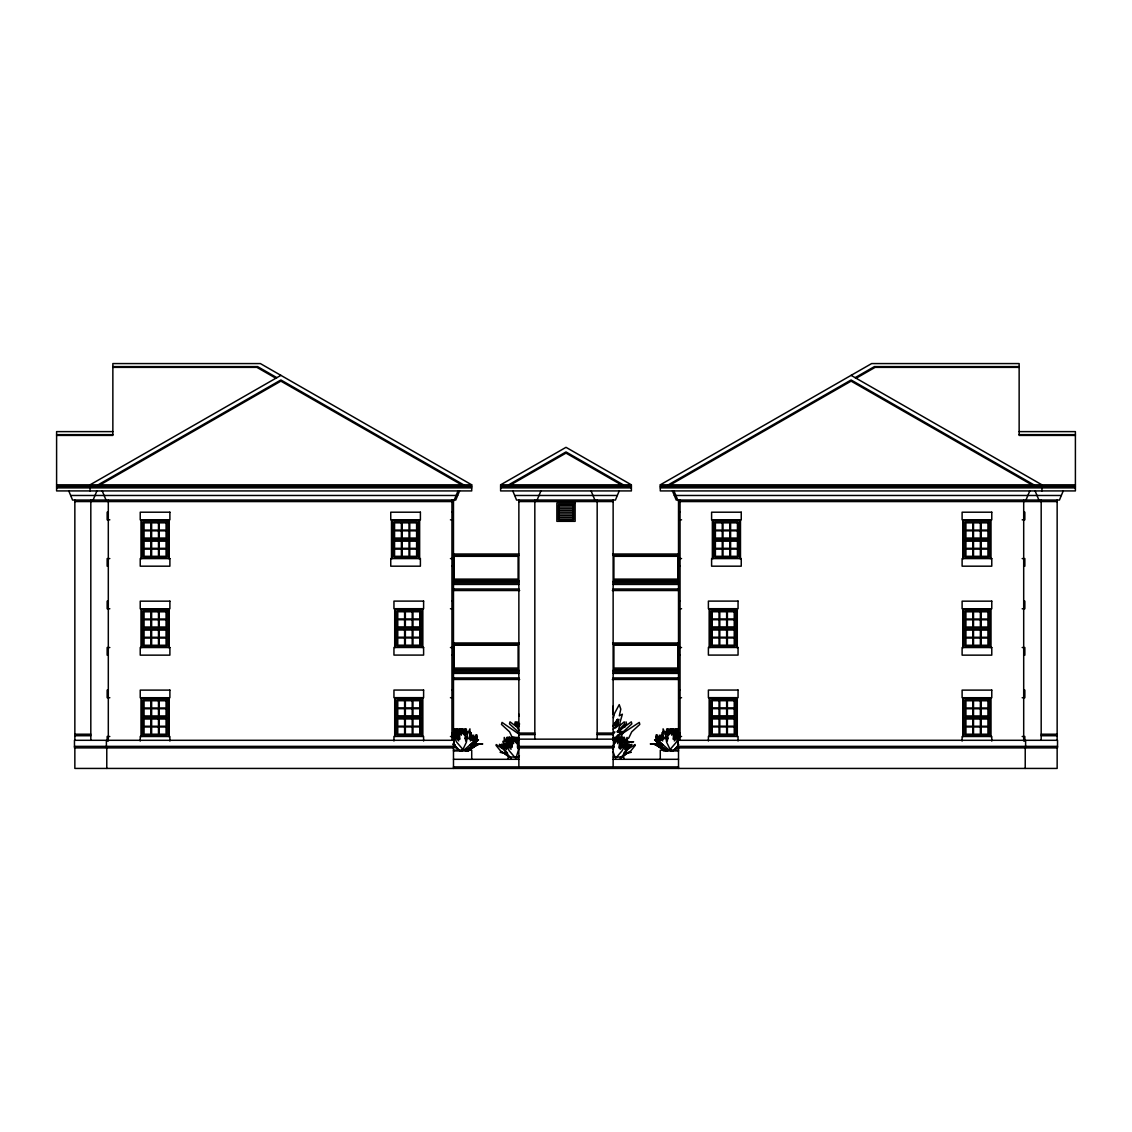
<?xml version="1.0" encoding="UTF-8"?>
<svg xmlns="http://www.w3.org/2000/svg" width="1132" height="1132" viewBox="0 0 1132 1132"><rect width="100%" height="100%" fill="white"/><g stroke="black" fill="none" stroke-linecap="round" stroke-linejoin="round"><path stroke-width="1.5" d="M518.781 747.304C516.885 752.964 519.362 740.767 517.494 747.46L517.749 737.215L516.786 743.639L516.56 737.314L516.022 742.521L514.055 737.314L513.56 743.639L511.367 737.215L511.353 741.686L508.763 737.54L507.914 742.833M623.166 741.403L622.543 737.54L619.954 741.686L619.94 737.215L617.747 743.639L617.237 737.314L615.27 742.521L614.733 737.314L614.52 743.639L613.558 737.215L613.813 747.46L612.893 745.295M510.617 741.05L511.933 747.46L509.867 745.295L511.07 749.271L506.57 744.318L506.443 745.125L509.103 750.601L515.258 757.817M506.174 741.856L506.174 741.05L507.405 741.686L507.433 737.215L508.848 739.889M507.688 741.856L507.688 741.05M518.923 716.245L518.937 714.207M518.569 740.144L517.947 738.899L516.701 740.71L515.867 738.022L514.989 738.828L515.315 740.71L515.527 738.022L516.036 742.521L518.668 737.314L518.838 738.333M470.544 738.078L470.643 736.833L470.148 737.427M663.366 735.673L663.352 738.375L660.975 734.951L661.838 738.446L660.706 736.833L660.564 740.187M470.388 732.291L469.992 738.078L472.921 735.673L473.134 737.342M462.252 729.97L462.351 728.951L463.214 732.475M514.607 738.333L514.706 737.314L514.989 738.149M471.308 738.078L471.436 736.833L470.261 738.446L471.167 734.951L469.752 738.588L473.742 735.177L472.285 738.672L474.181 737.059L473.346 740.158L475.256 740.017L470.205 745.082L482.756 743.922L478.27 744.403L467.275 750.941M462.96 732.347L463.186 729.659L463.681 734.159L466.327 728.951L467.007 735.276L469.936 728.852L469.964 733.324L470.94 732.687L470.954 733.494L469.172 739.097L471.959 736.932L470.332 740.908L476.374 735.956L476.544 736.762L472.978 742.238L464.714 749.455L460.158 750.941L455.092 746.554M613.289 740.144L613.657 738.899L614.407 740.71L614.761 738.022L615.27 742.521M668.757 730.48L668.856 729.659L669.422 731.484M459.323 731.711L459.705 729.885L459.705 731.711M462.507 731.484L462.889 729.659L463.398 732.347L464.445 729.659L465.181 732.347L466.285 730.536L466.837 731.781M511.678 740.073L512.06 738.248L512.57 740.922L513.334 739.111L513.716 740.356M519.05 748.096L516.036 757.817M462.479 731.781L463.512 729.659L464.346 732.347L465.592 730.536L466.214 731.781M514.819 740.144L514.989 738.899M659.899 737.342L660.112 735.673L663.055 738.078L662.574 732.291M663.31 735.899L663.295 738.588L659.305 735.177L660.763 738.672L658.866 737.059L659.687 740.158L657.777 740.017L662.843 745.082L650.277 743.922L657.947 744.615L665.941 749.327M612.992 714.15L613.049 706.142M455.559 734.47L456.408 729.178L457.017 729.999M614.648 739.677L614.888 738.022L615.596 742.521L615.766 738.022L616.431 740.71L617.435 738.899L617.931 740.144M616.473 740.144L616.317 738.899L615.978 740.71L616.049 738.022L616.445 739.847M677.474 735.489L676.625 729.178L673.342 734.371L673.115 730.692L673.328 729.885L673.724 734.371L675.747 729.178L676.271 735.489L678.535 729.065M512.06 740.073L512.598 737.215L513.263 739.889M615.27 739.847L615.766 738.022L615.879 739.677M470.148 736.592L470.445 734.951L469.455 737.597M460.795 729.97L460.979 728.951L461.516 729.786M513.15 738.333L513.334 737.314L513.871 738.149M463.611 731.484L464.049 729.659L464.941 732.347M515.966 739.847L516.532 738.022L516.914 739.677M459.38 729.97L459.592 728.951L461.446 732.475M511.735 738.333L511.947 737.314L512.57 738.149L509.57 731.838L501.49 724.423L502.028 722.4L518.272 733.663M457.3 730.664L457.682 728.852L458.559 731.527M509.655 739.026L510.037 737.215M623.888 741.686L623.859 737.215L622.444 739.889M677.983 733.324L677.955 728.852L676.54 731.527M614.379 739.677L614.761 738.022L615.058 739.847L614.506 738.022L613.77 740.71L613.219 739.904M668.658 730.48L668.856 729.659L669.139 731.484L668.587 729.659L667.852 732.347L666.762 730.536L665.092 734.484M516.602 723.872L517.069 721.848L519.63 723.985M613.502 740.144L613.799 738.899L614.082 739.904M625.034 726.914L625.529 724.848M618.03 739.889L618.695 737.215L619.246 740.073M672.125 731.527L672.79 728.852L673.073 730.664M670.738 732.475L672.436 728.951L671.884 732.56M677.941 739.323L678.691 736.408M666.621 734.484L667.738 730.536L668.488 732.347L668.984 729.659L669.366 734.159L666.72 728.951L666.026 735.276L663.097 728.852L663.069 733.324L662.093 732.687L662.078 733.494L663.861 739.097L661.074 736.932L662.701 740.908L656.673 735.956L656.503 736.762L660.055 742.238L668.333 749.455L672.875 750.941L677.955 746.554M620.52 741.064L621.666 737.54L622.19 743.851L624.44 737.427L624.001 742.818M671.418 732.475L672.564 728.951L673.087 734.244M464.856 731.541L465.153 730.536L465.45 731.781M504.065 748.974L503.556 748.153L505.098 748.309L504.433 745.196L505.947 746.809L504.787 743.314L506.457 745.96L507.985 746.738L507.985 744.035L510.348 746.441L510.023 740.653L512.032 743.894L513.871 738.899L514.862 740.71L515.527 738.022L515.697 742.521L516.404 738.149L516.899 740.71L517.508 738.899L517.791 740.144M456.437 730.664L456.988 728.852M508.777 739.026L509.343 737.215M614.393 740.144L614.775 738.899L615.157 739.904M617.577 740.356L617.959 739.111L618.341 740.13M668.474 731.781L668.87 730.536L669.635 732.347M671.672 731.994L672.054 730.748L672.436 731.767M455.913 730.664L456.493 728.852M508.268 739.026L508.834 737.215M619.869 722.966L622.374 714.207L619.317 715.82L620.803 709.156L619.232 704.628L613.785 714.83M620.378 739.889L621.256 737.215L621.638 739.026M475.865 737.427L476.827 736.833L476.077 739.946L477.817 739.79L474.152 743.795L477.817 739.79L475.964 739.946L476.699 736.833L475.015 738.446L476.303 734.951L474.45 737.597M616.119 723.447L617.506 719.344L612.865 725.937M674.474 731.527L673.469 734.229M475.85 736.592L476.43 734.951L474.506 737.597M616.855 722.075L617.803 719.344L614.45 723.645M616.303 738.149L616.586 737.314L616.685 738.333M670.399 729.786L670.682 728.951L670.781 729.97M517.267 739.904L517.649 738.899L518.017 740.144M460.017 734.484L461.516 730.536L462.521 732.347L463.186 729.659L463.342 734.159L464.205 728.951L464.431 735.276L465.393 728.852L465.139 739.097C467.658 730.366 463.483 749.54 467.488 735.956L466.384 742.238L462.196 750.941M460.597 731.767L460.979 730.748L461.375 731.994M617.789 740.922L618.468 737.314L618.086 738.149M93.093 500.047L96.899 490.92M454.229 500.047L458.036 490.92M459.564 490.92L455.757 500.047L72.561 500.047L68.769 490.92M537.106 500.047L540.912 490.92M619.218 490.92L615.426 500.047L516.574 500.047L512.782 490.92M1025.974 500.047L1029.78 490.92M1063.231 490.92L1059.439 500.047L676.243 500.047L672.436 490.92M666.394 731.781L666.96 730.536L667.526 731.541M671.587 732.475L673.441 728.951L673.653 729.97M665.574 734.484L667.441 730.536L668.687 732.347L669.521 729.659L670.399 730.465M620.746 737.555L623.76 731.286L631.84 723.872L631.316 721.848L618.468 731.116M613.403 717.773L614.407 713.655M612.737 740.144L613.36 738.899L614.605 740.71L615.426 738.022L616.049 739.847M615.921 740.356L616.544 739.111L617.166 740.13M619.94 743.299L621.27 740.653L620.959 746.441L623.308 744.035L623.322 746.738L626.52 743.314L625.345 746.809L626.873 745.196L626.208 748.309L627.736 748.153L623.675 753.219L631.189 752.285L627.595 752.766L620.308 758.327M674.035 734.937L675.365 732.291L675.04 738.078L677.403 735.673L677.403 738.375L678.931 737.597M512.272 739.054L512.952 737.314L513.518 738.149M518.074 739.904L518.626 738.899L519.178 740.144M465.507 731.541L466.073 730.536L466.653 731.781M517.862 739.904L518.428 738.899L518.994 740.144M461.785 731.767L462.408 730.748L463.03 731.994M514.749 739.111L513.504 740.922L512.824 737.314L513.206 738.149M617.421 738.149L617.973 737.314L618.157 738.333M671.517 729.786L672.054 728.951L672.238 729.97M617.775 738.149L618.341 737.314L619.629 740.073M619.473 733.479L620.86 731.428L618.992 732.418M474.832 737.597L476.926 734.951L475.468 738.446L477.364 736.833L476.53 739.946L478.44 739.79L473.388 744.856M613.799 725.937L619.048 719.344L615.398 728.074L620.138 724.041L618.072 731.81L620.732 732.418L622.855 731.428L615.129 739.38M619.827 733.479L621.27 731.428L619.331 732.418L616.912 731.81M618.737 738.149L619.346 737.314L619.558 738.333M678.464 737.399L676.285 742.238L670.13 749.455L666.734 750.941L660.168 744.403L657.494 743.922L663.083 744.856M613.233 729.178L618.086 723.872L617.662 721.848L613.02 726.121M613.303 734.031L614.874 731.979L612.766 732.97M625.84 745.762L626.208 744.318M678.818 735.956L674.318 740.908L675.521 736.932L673.455 739.097L674.771 733.494L674.021 728.852L671.828 735.276L671.333 728.951L669.366 734.159L669.861 729.659L670.526 732.347L671.517 730.536L673.031 734.484M616.034 757.817L622.204 750.601L624.85 745.125L624.722 744.318L620.223 749.271L621.44 745.295L619.36 747.46L620.69 741.05M674.502 749.681L678.79 744.615M617.563 731.286L624.708 723.872L624.241 721.848L620.407 725.046M619.162 731.286L626.534 723.872L626.053 721.848M616.204 737.017L618.383 734.654M616.459 737.017L618.709 734.654M628.854 748.096L631.882 744.318L627.836 747.304M517.055 757.817L519.376 755.709M627.807 746.413L629.052 744.318L626.661 746.313M469.455 749.964L477.492 744.403L481.468 743.922L473.176 744.856L481.751 743.922L477.647 744.403L467.771 750.941M628.501 746.413L629.774 744.318L627.312 746.313M467.092 749.327L475.086 744.615L479.572 744.134M674.615 749.681L678.337 746.964M468.705 738.375L469.879 737.597L469.738 735.899M616.133 725.527L618.468 724.041M280.892 375.357L90.051 484.836L90.051 490.92M98.102 484.836L280.892 379.97L463.667 484.836M100.111 484.836L280.892 381.13L461.658 484.836M500.613 484.836L566 447.324L631.387 484.836L631.387 490.92L500.613 490.92L500.613 484.836L631.387 484.836M508.664 484.836L566 451.937L623.336 484.836M510.673 484.836L566 453.097L621.327 484.836M1019.14 431.617L1075.4 431.617L1075.4 490.92L660.281 490.92L660.281 484.836L871.64 363.57L1019.14 363.57L1019.14 435.41L1075.4 435.41M668.333 484.836L851.108 379.97L1033.898 484.836M855.141 377.663L874.413 366.598L1019.14 366.598M670.342 484.836L851.108 381.13L1031.889 484.836M856.146 378.244L875.107 367.362L1019.14 367.362M624.623 740.3L628.713 738.106L631.727 731.838L639.806 724.423L639.283 722.4L620.463 734.767M518.343 724.409L515.782 724.848L518.951 730.465M469.95 744.856L475.553 743.922L472.865 744.403L466.299 750.941L462.917 749.455L456.748 742.238L454.088 736.762L454.215 735.956L458.715 740.908L457.512 736.932L459.592 739.097L458.262 733.494L459.012 728.852L461.205 735.276L461.715 728.951L463.681 734.159L464.191 729.659L464.545 732.347L465.294 730.536L466.412 734.484M627.086 742.153L630.397 741.757L626.93 742.139M627.694 742.153L631.104 741.757L628.034 742.083M627.213 742.436L633.623 741.757L626.916 742.422M112.86 366.598L257.587 366.598L276.859 377.663M112.86 367.362L256.893 367.362L275.854 378.244M112.86 431.617L56.6 431.617L56.6 490.92L471.719 490.92L471.719 484.836L260.36 363.57L112.86 363.57L112.86 435.41L56.6 435.41M56.6 434.646L112.86 434.646M1019.14 434.646L1075.4 434.646M56.6 484.836L471.719 484.836M660.281 484.836L1075.4 484.836M56.6 486.35L471.719 486.35M500.613 486.35L631.387 486.35M660.281 486.35L1075.4 486.35M56.6 487.878L471.719 487.878M500.613 487.878L631.387 487.878M660.281 487.878L1075.4 487.878M70.665 495.476L457.653 495.476M514.678 495.476L617.322 495.476M674.347 495.476L1061.335 495.476M74.853 501.561L453.479 501.561M518.866 501.561L613.134 501.561M678.521 501.561L1057.147 501.561M559.151 507.079L572.849 507.079M559.151 508.777L572.849 508.777M559.151 510.49L572.849 510.49M108.304 512.202L107.158 512.202L107.158 519.814L109.818 519.814M451.951 512.202L453.097 512.202L453.097 519.814L450.437 519.814M559.151 512.202L572.849 512.202M680.049 512.202L678.903 512.202L678.903 519.814L681.563 519.814M1023.696 512.202L1024.842 512.202L1024.842 519.814L1022.182 519.814M559.151 513.914L572.849 513.914M559.151 515.626L572.849 515.626M559.151 517.338L572.849 517.338M418.882 538.818L393.795 538.818L393.795 522.093L417.368 522.093L417.368 538.818M713.118 538.818L738.206 538.818L738.206 522.093L714.632 522.093L714.632 538.818M141.755 540.332L168.371 540.332M392.266 540.332L418.882 540.332M713.118 540.332L739.734 540.332M963.629 540.332L990.245 540.332M453.479 554.015L518.866 554.015M612.596 554.015L678.521 554.015M453.479 555.543L518.866 555.543M613.134 555.543L678.521 555.543M109.818 558.585L107.158 558.585L107.158 566.184L108.304 566.184M450.437 558.585L453.097 558.585L453.097 566.184L451.951 566.184M681.563 558.585L678.903 558.585L678.903 566.184L680.049 566.184M1022.182 558.585L1024.842 558.585L1024.842 566.184L1023.696 566.184M518.98 580.631L454.229 580.631L454.229 581.395M453.479 581.395L518.866 581.395M613.134 581.395L678.521 581.395M453.479 582.909L518.866 582.909M613.134 582.909L678.521 582.909M453.479 584.437L518.866 584.437M613.134 584.437L678.521 584.437M453.479 588.994L518.866 588.994M613.134 588.994L678.521 588.994M453.479 590.522L519.645 590.522M612.355 590.522L678.521 590.522M108.304 601.163L107.158 601.163L107.158 608.761L109.818 608.761M451.951 601.163L453.097 601.163L453.097 608.761L450.437 608.761M680.049 601.163L678.903 601.163L678.903 608.761L681.563 608.761M1023.696 601.163L1024.842 601.163L1024.842 608.761L1022.182 608.761M395.478 629.236L422.08 629.236M709.92 629.236L736.522 629.236M141.755 629.293L168.371 629.293M963.629 629.293L990.245 629.293M453.479 642.976L519.248 642.976M612.596 642.976L678.521 642.976M453.479 644.49L518.866 644.49M613.134 644.49L678.521 644.49M109.818 647.532L107.158 647.532L107.158 655.145L108.304 655.145M450.437 647.532L453.097 647.532L453.097 655.145L451.951 655.145M681.563 647.532L678.903 647.532L678.903 655.145L680.049 655.145M1022.182 647.532L1024.842 647.532L1024.842 655.145L1023.696 655.145M453.479 670.342L518.866 670.342M613.134 670.342L678.521 670.342M453.479 671.87L518.866 671.87M613.134 671.87L678.521 671.87M453.479 673.384L518.866 673.384M613.134 673.384L678.521 673.384M453.479 677.955L518.866 677.955M613.134 677.955L678.521 677.955M453.479 679.469L519.645 679.469M612.355 679.469L678.521 679.469M108.304 690.11L107.158 690.11L107.158 697.722L109.818 697.722M451.951 690.11L453.097 690.11L453.097 697.722L450.437 697.722M680.049 690.11L678.903 690.11L678.903 697.722L681.563 697.722M1023.696 690.11L1024.842 690.11L1024.842 697.722L1022.182 697.722M395.478 718.183L422.08 718.183M709.92 718.183L736.522 718.183M141.755 718.24L168.371 718.24M963.629 718.24L990.245 718.24M451.951 733.069L453.479 733.069M518.866 733.069L534.828 733.069M597.172 733.069L613.134 733.069M678.521 733.069L680.049 733.069M74.853 734.215L90.815 734.215M1041.185 734.215L1057.147 734.215M451.951 734.597L453.479 734.597M518.866 734.597L534.828 734.597M597.172 734.597L613.134 734.597M678.521 734.597L680.049 734.597M74.853 735.729L90.815 735.729M1041.185 735.729L1057.147 735.729M109.818 736.493L107.158 736.493L107.158 741.05M450.437 736.493L454.229 736.493L453.861 744.092M681.563 736.493L677.771 736.493L678.139 744.092M1022.182 736.493L1024.842 736.493L1024.842 741.05M453.861 740.3L74.471 740.3L74.471 747.898L453.861 747.898L453.861 739.154M678.139 740.3L1057.529 740.3L1057.529 747.898L678.139 747.898L678.139 739.154M74.471 746.37L453.861 746.37M518.484 746.37L613.516 746.37M678.139 746.37L1057.529 746.37M453.479 750.176L471.719 750.176L471.719 759.303M678.521 750.176L660.281 750.176L660.281 759.303M453.479 750.941L468.676 750.941L468.676 750.176M678.521 750.941L663.324 750.941L663.324 750.176M518.866 757.025L508.211 757.025L508.211 759.303M613.275 757.025L623.789 757.025L623.789 759.303M453.479 759.303L518.866 759.303M613.134 759.303L678.521 759.303M453.479 766.902L678.521 766.902M452.772 744.545L455.262 744.856M472.469 740.187L472.327 736.833L471.195 738.446L472.058 734.951L469.681 738.375L469.667 735.673M654.763 744.403L665.758 750.941M454.116 737.597L455.63 738.375L455.644 735.673L457.993 738.078L457.668 732.291L459.012 734.937M851.108 375.357L1041.949 484.836L1041.949 490.92M657.168 737.427L656.206 736.833L656.97 739.946L655.216 739.79L659.843 744.856L651.296 743.922L655.386 744.403L663.692 749.964L655.541 744.403L651.579 743.922L659.857 744.856L655.386 739.79L657.069 739.946L656.348 736.833L658.017 738.446L656.617 734.951L658.583 737.597L656.73 734.951L657.282 736.592M664.328 738.375L661.866 734.951L662.772 738.446L661.597 736.833L661.725 738.078M453.564 740.682L454.201 741.12L453.946 739.875M509.527 757.138L500.457 750.827L496.014 745.351L496.226 744.545L503.754 749.483L501.731 745.521L505.212 747.686L502.99 742.083L502.99 741.262L504.221 741.913L504.249 737.427L506.683 741.984L506.853 737.427L509.117 743.851L509.641 737.54L510.773 741.064M453.465 746.059L458.418 749.681L453.168 743.342M516.319 726.518L509.994 721.848L509.471 723.872L517.55 731.286L519.05 734.413M503.471 747.304L499.424 744.318L502.438 748.096M517.89 723.985L515.258 721.848L514.763 723.872L516.617 725.471M505.212 747.304L501.518 744.318L504.278 748.096M505.834 747.304L502.24 744.318L504.914 748.096M506.839 741.913L506.075 741.262L507.447 747.686L505.297 745.521L506.556 749.483L501.901 744.545L501.773 745.351L504.518 750.827L509.81 756.784M659.645 744.856L654.593 739.79L656.503 739.946L655.669 736.833L657.565 738.446L656.107 734.951L658.201 737.597M510.999 758.327L503.698 752.766L500.103 752.285L507.617 753.219L504.957 750.035M670.837 750.941L666.649 742.238L665.545 735.956C669.55 749.54 665.375 730.366 667.894 739.097L667.639 728.852L668.602 735.276L668.828 728.951L669.691 734.159L669.861 729.659L670.073 732.347M519.347 726.136L516.22 722.4L515.895 724.423L518.385 727.621M506.754 746.313L505.098 744.318L505.962 746.413M455.248 738.941L453.578 736.96L455.092 739.323L453.72 733.72L453.734 732.899L454.484 733.55L454.498 729.065L456.762 735.489L457.286 729.178L458.432 732.701M662.885 737.427L662.39 736.833L662.489 738.078M670.639 730.748L671.262 731.767M507.292 742.818L507.914 743.851M612.865 738.899L613.431 739.904M456.507 731.527L455.078 728.852L455.05 733.324M672.705 729.885L673.115 730.692M612.95 748.379L613.431 749.271L612.95 746.13M462.295 732.475L460.611 728.951L461.148 732.56M1035.101 490.92L1038.907 500.047M673.965 490.92L677.771 500.047M591.088 490.92L594.894 500.047M102.22 490.92L106.026 500.047M613.12 738.149L614.11 740.837M612.992 751.478L615.27 757.817M510.914 739.889L511.551 741.757M663.578 737.597L662.602 734.951L662.885 736.592M676.554 728.852L677.12 730.664M622.458 737.215L623.024 739.026M516.914 740.144L516.8 738.022L517.168 739.677M464.559 731.781L464.191 729.659L464.573 732.347M676.045 728.852L676.611 730.664M621.963 737.215L622.515 739.026M461.615 732.475L460.469 728.951L459.917 730.692L460.257 728.852L460.908 731.527M515.499 739.677L515.753 740.71L516.532 738.022L516.631 738.842M504.914 745.295L505.113 746.13M675.351 728.852L675.733 730.664M1057.147 500.047L1057.147 740.3M1057.147 747.898L1057.147 768.43L74.853 768.43L74.853 747.898M1041.185 500.047L1041.185 740.3M1025.606 740.3L1025.606 747.898M1025.224 747.898L1025.224 768.43M1023.696 500.047L1023.696 741.05M991.774 741.05L991.774 736.493L962.115 736.493L962.115 741.05M991.009 519.814L991.009 558.585M991.009 608.761L991.009 647.532M991.009 697.722L991.009 736.493M990.245 558.585L990.245 520.564L963.629 520.564L963.629 558.585M990.245 647.532L990.245 609.525L963.629 609.525L963.629 647.532M990.245 736.493L990.245 698.472L963.629 698.472L963.629 736.493M988.731 540.332L988.731 557.057L965.157 557.057L965.157 540.332M988.731 629.293L988.731 646.018L965.157 646.018L965.157 629.293M988.731 718.24L988.731 734.979L965.157 734.979L965.157 718.24M962.879 519.814L962.879 558.585M962.879 608.761L962.879 647.532M962.879 697.722L962.879 736.493M740.484 519.814L740.484 558.585M739.734 558.585L739.734 520.564L713.118 520.564L713.118 558.585M738.206 540.332L738.206 557.057L714.632 557.057L714.632 540.332M738.05 740.993L738.05 736.437L708.391 736.437L708.391 740.993M737.286 608.705L737.286 647.476M737.286 697.666L737.286 736.437M736.522 647.476L736.522 609.469L709.92 609.469L709.92 647.476M736.522 736.437L736.522 698.416L709.92 698.416L709.92 736.437M735.008 629.236L735.008 645.962L711.434 645.962L711.434 629.236M735.008 718.183L735.008 734.909L711.434 734.909L711.434 718.183M712.353 519.814L712.353 558.585M709.156 608.705L709.156 647.476M709.156 697.666L709.156 736.437M680.049 500.047L680.049 740.3M678.521 500.047L678.521 739.154M678.521 747.898L678.521 768.43M677.771 581.395L677.771 580.631L613.898 580.631L613.898 581.395M677.771 670.342L677.771 669.592L613.898 669.592L613.898 670.342M673.328 729.065L673.328 734.71M673.328 736.182L673.328 739.323M670.144 728.852L670.144 730.664M619.246 737.427L619.246 742.733M619.246 744.545L619.246 748.323M616.049 737.215L616.049 740.144M614.662 580.631L614.662 581.395M613.134 500.047L613.134 739.154M613.134 747.898L613.134 766.902M597.172 500.047L597.172 739.154M534.828 500.047L534.828 739.154M518.866 500.047L518.866 766.902M518.102 580.631L518.102 581.395M518.102 670.342L518.102 669.592L454.229 669.592L454.229 670.342M515.244 737.215L515.244 739.026M512.06 737.427L512.06 746.625M462.889 728.852L462.889 732.475M459.705 729.065L459.705 733.55M459.705 736.182L459.705 739.323M453.479 500.047L453.479 739.154M453.479 747.898L453.479 768.43M451.951 500.047L451.951 740.3M423.609 740.993L423.609 736.437L393.95 736.437L393.95 740.993M422.844 608.705L422.844 647.476M422.844 697.666L422.844 736.437M422.08 647.476L422.08 609.469L395.478 609.469L395.478 647.476M422.08 736.437L422.08 698.416L395.478 698.416L395.478 736.437M420.566 629.236L420.566 645.962L396.992 645.962L396.992 629.236M420.566 718.183L420.566 734.909L396.992 734.909L396.992 718.183M419.647 519.814L419.647 558.585M418.882 558.585L418.882 520.564L392.266 520.564L392.266 558.585M417.368 540.332L417.368 557.057L393.795 557.057L393.795 540.332M394.714 608.705L394.714 647.476M394.714 697.666L394.714 736.437M391.516 519.814L391.516 558.585M169.885 741.05L169.885 736.493L140.226 736.493L140.226 741.05M169.121 519.814L169.121 558.585M169.121 608.761L169.121 647.532M169.121 697.722L169.121 736.493M168.371 558.585L168.371 520.564L141.755 520.564L141.755 558.585M168.371 647.532L168.371 609.525L141.755 609.525L141.755 647.532M168.371 736.493L168.371 698.472L141.755 698.472L141.755 736.493M166.843 540.332L166.843 557.057L143.269 557.057L143.269 540.332M166.843 629.293L166.843 646.018L143.269 646.018L143.269 629.293M166.843 718.24L166.843 734.979L143.269 734.979L143.269 718.24M140.991 519.814L140.991 558.585M140.991 608.761L140.991 647.532M140.991 697.722L140.991 736.493M108.304 500.047L108.304 741.05M106.776 747.898L106.776 768.43M106.394 740.3L106.394 747.898M90.815 500.047L90.815 740.3M74.853 500.047L74.853 740.3M470.53 732.291L470.162 737.031L470.459 732.291M660.267 735.673L660.083 737.342L660.267 735.673M625.996 745.521L624.751 749.483L629.392 744.545L626.788 750.827L620.421 758.044L630.849 750.827L635.278 745.351L635.066 744.545L627.538 749.483L629.562 745.521L626.095 747.686L628.317 742.083L628.302 741.262L627.086 741.913L627.057 737.427L624.609 741.984L625.218 741.262L623.845 747.686L625.996 745.521M575.127 503.075L556.873 503.075L556.873 521.328L575.127 521.328L575.127 503.075M573.599 504.603L558.401 504.603L558.401 519.814L573.599 519.814L573.599 504.603M572.849 505.367L559.151 505.367L559.151 519.05L572.849 519.05L572.849 505.367M169.885 512.202L140.226 512.202L140.226 519.814L169.885 519.814L169.885 512.202M420.397 512.202L390.752 512.202L390.752 519.814L420.397 519.814L420.397 512.202M741.248 512.202L711.603 512.202L711.603 519.814L741.248 519.814L741.248 512.202M991.774 512.202L962.115 512.202L962.115 519.814L991.774 519.814L991.774 512.202M166.843 522.093L143.269 522.093L143.269 538.818L166.843 538.818L166.843 522.093M988.731 522.093L965.157 522.093L965.157 538.818L988.731 538.818L988.731 522.093M150.881 522.842L144.033 522.842L144.033 530.073L150.881 530.073L150.881 522.842M158.48 522.842L151.631 522.842L151.631 530.073L158.48 530.073L158.48 522.842M166.079 522.842L159.244 522.842L159.244 530.073L166.079 530.073L166.079 522.842M401.393 522.842L394.559 522.842L394.559 530.073L401.393 530.073L401.393 522.842M408.992 522.842L402.157 522.842L402.157 530.073L408.992 530.073L408.992 522.842M416.604 522.842L409.756 522.842L409.756 530.073L416.604 530.073L416.604 522.842M722.244 522.842L715.396 522.842L715.396 530.073L722.244 530.073L722.244 522.842M729.843 522.842L723.008 522.842L723.008 530.073L729.843 530.073L729.843 522.842M737.441 522.842L730.607 522.842L730.607 530.073L737.441 530.073L737.441 522.842M972.756 522.842L965.921 522.842L965.921 530.073L972.756 530.073L972.756 522.842M980.369 522.842L973.52 522.842L973.52 530.073L980.369 530.073L980.369 522.842M987.967 522.842L981.119 522.842L981.119 530.073L987.967 530.073L987.967 522.842M150.881 530.837L144.033 530.837L144.033 538.054L150.881 538.054L150.881 530.837M158.48 530.837L151.631 530.837L151.631 538.054L158.48 538.054L158.48 530.837M166.079 530.837L159.244 530.837L159.244 538.054L166.079 538.054L166.079 530.837M401.393 530.837L394.559 530.837L394.559 538.054L401.393 538.054L401.393 530.837M408.992 530.837L402.157 530.837L402.157 538.054L408.992 538.054L408.992 530.837M416.604 530.837L409.756 530.837L409.756 538.054L416.604 538.054L416.604 530.837M722.244 530.837L715.396 530.837L715.396 538.054L722.244 538.054L722.244 530.837M729.843 530.837L723.008 530.837L723.008 538.054L729.843 538.054L729.843 530.837M737.441 530.837L730.607 530.837L730.607 538.054L737.441 538.054L737.441 530.837M972.756 530.837L965.921 530.837L965.921 538.054L972.756 538.054L972.756 530.837M980.369 530.837L973.52 530.837L973.52 538.054L980.369 538.054L980.369 530.837M987.967 530.837L981.119 530.837L981.119 538.054L987.967 538.054L987.967 530.837M150.881 541.096L144.033 541.096L144.033 548.312L150.881 548.312L150.881 541.096M158.48 541.096L151.631 541.096L151.631 548.312L158.48 548.312L158.48 541.096M166.079 541.096L159.244 541.096L159.244 548.312L166.079 548.312L166.079 541.096M401.393 541.096L394.559 541.096L394.559 548.312L401.393 548.312L401.393 541.096M408.992 541.096L402.157 541.096L402.157 548.312L408.992 548.312L408.992 541.096M416.604 541.096L409.756 541.096L409.756 548.312L416.604 548.312L416.604 541.096M722.244 541.096L715.396 541.096L715.396 548.312L722.244 548.312L722.244 541.096M729.843 541.096L723.008 541.096L723.008 548.312L729.843 548.312L729.843 541.096M737.441 541.096L730.607 541.096L730.607 548.312L737.441 548.312L737.441 541.096M972.756 541.096L965.921 541.096L965.921 548.312L972.756 548.312L972.756 541.096M980.369 541.096L973.52 541.096L973.52 548.312L980.369 548.312L980.369 541.096M987.967 541.096L981.119 541.096L981.119 548.312L987.967 548.312L987.967 541.096M150.881 549.077L144.033 549.077L144.033 556.307L150.881 556.307L150.881 549.077M158.48 549.077L151.631 549.077L151.631 556.307L158.48 556.307L158.48 549.077M166.079 549.077L159.244 549.077L159.244 556.307L166.079 556.307L166.079 549.077M401.393 549.077L394.559 549.077L394.559 556.307L401.393 556.307L401.393 549.077M408.992 549.077L402.157 549.077L402.157 556.307L408.992 556.307L408.992 549.077M416.604 549.077L409.756 549.077L409.756 556.307L416.604 556.307L416.604 549.077M722.244 549.077L715.396 549.077L715.396 556.307L722.244 556.307L722.244 549.077M729.843 549.077L723.008 549.077L723.008 556.307L729.843 556.307L729.843 549.077M737.441 549.077L730.607 549.077L730.607 556.307L737.441 556.307L737.441 549.077M972.756 549.077L965.921 549.077L965.921 556.307L972.756 556.307L972.756 549.077M980.369 549.077L973.52 549.077L973.52 556.307L980.369 556.307L980.369 549.077M987.967 549.077L981.119 549.077L981.119 556.307L987.967 556.307L987.967 549.077M518.102 556.307L454.229 556.307L454.229 579.117L518.102 579.117L518.102 556.307M677.771 556.307L613.898 556.307L613.898 579.117L677.771 579.117L677.771 556.307M169.885 558.585L140.226 558.585L140.226 566.184L169.885 566.184L169.885 558.585M420.397 558.585L390.752 558.585L390.752 566.184L420.397 566.184L420.397 558.585M741.248 558.585L711.603 558.585L711.603 566.184L741.248 566.184L741.248 558.585M991.774 558.585L962.115 558.585L962.115 566.184L991.774 566.184L991.774 558.585M169.885 601.163L140.226 601.163L140.226 608.761L169.885 608.761L169.885 601.163M423.609 601.106L393.95 601.106L393.95 608.705L423.609 608.705L423.609 601.106M738.05 601.106L708.391 601.106L708.391 608.705L738.05 608.705L738.05 601.106M991.774 601.163L962.115 601.163L962.115 608.761L991.774 608.761L991.774 601.163M166.843 611.039L143.269 611.039L143.269 627.765L166.843 627.765L166.843 611.039M420.566 610.983L396.992 610.983L396.992 627.708L420.566 627.708L420.566 610.983M735.008 610.983L711.434 610.983L711.434 627.708L735.008 627.708L735.008 610.983M988.731 611.039L965.157 611.039L965.157 627.765L988.731 627.765L988.731 611.039M150.881 611.804L144.033 611.804L144.033 619.02L150.881 619.02L150.881 611.804M158.48 611.804L151.631 611.804L151.631 619.02L158.48 619.02L158.48 611.804M166.079 611.804L159.244 611.804L159.244 619.02L166.079 619.02L166.079 611.804M404.605 611.747L397.757 611.747L397.757 618.963L404.605 618.963L404.605 611.747M412.204 611.747L405.355 611.747L405.355 618.963L412.204 618.963L412.204 611.747M419.802 611.747L412.968 611.747L412.968 618.963L419.802 618.963L419.802 611.747M719.032 611.747L712.198 611.747L712.198 618.963L719.032 618.963L719.032 611.747M726.645 611.747L719.796 611.747L719.796 618.963L726.645 618.963L726.645 611.747M734.244 611.747L727.395 611.747L727.395 618.963L734.244 618.963L734.244 611.747M972.756 611.804L965.921 611.804L965.921 619.02L972.756 619.02L972.756 611.804M980.369 611.804L973.52 611.804L973.52 619.02L980.369 619.02L980.369 611.804M987.967 611.804L981.119 611.804L981.119 619.02L987.967 619.02L987.967 611.804M150.881 619.784L144.033 619.784L144.033 627.015L150.881 627.015L150.881 619.784M158.48 619.784L151.631 619.784L151.631 627.015L158.48 627.015L158.48 619.784M166.079 619.784L159.244 619.784L159.244 627.015L166.079 627.015L166.079 619.784M404.605 619.728L397.757 619.728L397.757 626.958L404.605 626.958L404.605 619.728M412.204 619.728L405.355 619.728L405.355 626.958L412.204 626.958L412.204 619.728M419.802 619.728L412.968 619.728L412.968 626.958L419.802 626.958L419.802 619.728M719.032 619.728L712.198 619.728L712.198 626.958L719.032 626.958L719.032 619.728M726.645 619.728L719.796 619.728L719.796 626.958L726.645 626.958L726.645 619.728M734.244 619.728L727.395 619.728L727.395 626.958L734.244 626.958L734.244 619.728M972.756 619.784L965.921 619.784L965.921 627.015L972.756 627.015L972.756 619.784M980.369 619.784L973.52 619.784L973.52 627.015L980.369 627.015L980.369 619.784M987.967 619.784L981.119 619.784L981.119 627.015L987.967 627.015L987.967 619.784M404.605 630L397.757 630L397.757 637.217L404.605 637.217L404.605 630M412.204 630L405.355 630L405.355 637.217L412.204 637.217L412.204 630M419.802 630L412.968 630L412.968 637.217L419.802 637.217L419.802 630M719.032 630L712.198 630L712.198 637.217L719.032 637.217L719.032 630M726.645 630L719.796 630L719.796 637.217L726.645 637.217L726.645 630M734.244 630L727.395 630L727.395 637.217L734.244 637.217L734.244 630M150.881 630.057L144.033 630.057L144.033 637.274L150.881 637.274L150.881 630.057M158.48 630.057L151.631 630.057L151.631 637.274L158.48 637.274L158.48 630.057M166.079 630.057L159.244 630.057L159.244 637.274L166.079 637.274L166.079 630.057M972.756 630.057L965.921 630.057L965.921 637.274L972.756 637.274L972.756 630.057M980.369 630.057L973.52 630.057L973.52 637.274L980.369 637.274L980.369 630.057M987.967 630.057L981.119 630.057L981.119 637.274L987.967 637.274L987.967 630.057M404.605 637.981L397.757 637.981L397.757 645.198L404.605 645.198L404.605 637.981M412.204 637.981L405.355 637.981L405.355 645.198L412.204 645.198L412.204 637.981M419.802 637.981L412.968 637.981L412.968 645.198L419.802 645.198L419.802 637.981M719.032 637.981L712.198 637.981L712.198 645.198L719.032 645.198L719.032 637.981M726.645 637.981L719.796 637.981L719.796 645.198L726.645 645.198L726.645 637.981M734.244 637.981L727.395 637.981L727.395 645.198L734.244 645.198L734.244 637.981M150.881 638.038L144.033 638.038L144.033 645.254L150.881 645.254L150.881 638.038M158.48 638.038L151.631 638.038L151.631 645.254L158.48 645.254L158.48 638.038M166.079 638.038L159.244 638.038L159.244 645.254L166.079 645.254L166.079 638.038M972.756 638.038L965.921 638.038L965.921 645.254L972.756 645.254L972.756 638.038M980.369 638.038L973.52 638.038L973.52 645.254L980.369 645.254L980.369 638.038M987.967 638.038L981.119 638.038L981.119 645.254L987.967 645.254L987.967 638.038M518.102 645.254L454.229 645.254L454.229 668.064L518.102 668.064L518.102 645.254M677.771 645.254L613.898 645.254L613.898 668.064L677.771 668.064L677.771 645.254M169.885 647.532L140.226 647.532L140.226 655.145L169.885 655.145L169.885 647.532M423.609 647.476L393.95 647.476L393.95 655.088L423.609 655.088L423.609 647.476M738.05 647.476L708.391 647.476L708.391 655.088L738.05 655.088L738.05 647.476M991.774 647.532L962.115 647.532L962.115 655.145L991.774 655.145L991.774 647.532M169.885 690.11L140.226 690.11L140.226 697.722L169.885 697.722L169.885 690.11M423.609 690.053L393.95 690.053L393.95 697.666L423.609 697.666L423.609 690.053M738.05 690.053L708.391 690.053L708.391 697.666L738.05 697.666L738.05 690.053M991.774 690.11L962.115 690.11L962.115 697.722L991.774 697.722L991.774 690.11M166.843 700L143.269 700L143.269 716.726L166.843 716.726L166.843 700M420.566 699.944L396.992 699.944L396.992 716.669L420.566 716.669L420.566 699.944M735.008 699.944L711.434 699.944L711.434 716.669L735.008 716.669L735.008 699.944M988.731 700L965.157 700L965.157 716.726L988.731 716.726L988.731 700M404.605 700.708L397.757 700.708L397.757 707.925L404.605 707.925L404.605 700.708M412.204 700.708L405.355 700.708L405.355 707.925L412.204 707.925L412.204 700.708M419.802 700.708L412.968 700.708L412.968 707.925L419.802 707.925L419.802 700.708M719.032 700.708L712.198 700.708L712.198 707.925L719.032 707.925L719.032 700.708M726.645 700.708L719.796 700.708L719.796 707.925L726.645 707.925L726.645 700.708M734.244 700.708L727.395 700.708L727.395 707.925L734.244 707.925L734.244 700.708M150.881 700.765L144.033 700.765L144.033 707.981L150.881 707.981L150.881 700.765M158.48 700.765L151.631 700.765L151.631 707.981L158.48 707.981L158.48 700.765M166.079 700.765L159.244 700.765L159.244 707.981L166.079 707.981L166.079 700.765M972.756 700.765L965.921 700.765L965.921 707.981L972.756 707.981L972.756 700.765M980.369 700.765L973.52 700.765L973.52 707.981L980.369 707.981L980.369 700.765M987.967 700.765L981.119 700.765L981.119 707.981L987.967 707.981L987.967 700.765M150.881 708.745L144.033 708.745L144.033 715.962L150.881 715.962L150.881 708.745M158.48 708.745L151.631 708.745L151.631 715.962L158.48 715.962L158.48 708.745M166.079 708.745L159.244 708.745L159.244 715.962L166.079 715.962L166.079 708.745M404.605 708.689L397.757 708.689L397.757 715.905L404.605 715.905L404.605 708.689M412.204 708.689L405.355 708.689L405.355 715.905L412.204 715.905L412.204 708.689M419.802 708.689L412.968 708.689L412.968 715.905L419.802 715.905L419.802 708.689M719.032 708.689L712.198 708.689L712.198 715.905L719.032 715.905L719.032 708.689M726.645 708.689L719.796 708.689L719.796 715.905L726.645 715.905L726.645 708.689M734.244 708.689L727.395 708.689L727.395 715.905L734.244 715.905L734.244 708.689M972.756 708.745L965.921 708.745L965.921 715.962L972.756 715.962L972.756 708.745M980.369 708.745L973.52 708.745L973.52 715.962L980.369 715.962L980.369 708.745M987.967 708.745L981.119 708.745L981.119 715.962L987.967 715.962L987.967 708.745M150.881 719.004L144.033 719.004L144.033 726.235L150.881 726.235L150.881 719.004M158.48 719.004L151.631 719.004L151.631 726.235L158.48 726.235L158.48 719.004M166.079 719.004L159.244 719.004L159.244 726.235L166.079 726.235L166.079 719.004M404.605 718.947L397.757 718.947L397.757 726.178L404.605 726.178L404.605 718.947M412.204 718.947L405.355 718.947L405.355 726.178L412.204 726.178L412.204 718.947M419.802 718.947L412.968 718.947L412.968 726.178L419.802 726.178L419.802 718.947M719.032 718.947L712.198 718.947L712.198 726.178L719.032 726.178L719.032 718.947M726.645 718.947L719.796 718.947L719.796 726.178L726.645 726.178L726.645 718.947M734.244 718.947L727.395 718.947L727.395 726.178L734.244 726.178L734.244 718.947M972.756 719.004L965.921 719.004L965.921 726.235L972.756 726.235L972.756 719.004M980.369 719.004L973.52 719.004L973.52 726.235L980.369 726.235L980.369 719.004M987.967 719.004L981.119 719.004L981.119 726.235L987.967 726.235L987.967 719.004M150.881 726.985L144.033 726.985L144.033 734.215L150.881 734.215L150.881 726.985M158.48 726.985L151.631 726.985L151.631 734.215L158.48 734.215L158.48 726.985M166.079 726.985L159.244 726.985L159.244 734.215L166.079 734.215L166.079 726.985M404.605 726.928L397.757 726.928L397.757 734.159L404.605 734.159L404.605 726.928M412.204 726.928L405.355 726.928L405.355 734.159L412.204 734.159L412.204 726.928M419.802 726.928L412.968 726.928L412.968 734.159L419.802 734.159L419.802 726.928M719.032 726.928L712.198 726.928L712.198 734.159L719.032 734.159L719.032 726.928M726.645 726.928L719.796 726.928L719.796 734.159L726.645 734.159L726.645 726.928M734.244 726.928L727.395 726.928L727.395 734.159L734.244 734.159L734.244 726.928M972.756 726.985L965.921 726.985L965.921 734.215L972.756 734.215L972.756 726.985M980.369 726.985L973.52 726.985L973.52 734.215L980.369 734.215L980.369 726.985M987.967 726.985L981.119 726.985L981.119 734.215L987.967 734.215L987.967 726.985M613.516 739.154L518.484 739.154L518.484 747.898L613.516 747.898L613.516 739.154M472.964 737.342L472.766 735.673L472.964 737.342"/></g></svg>
